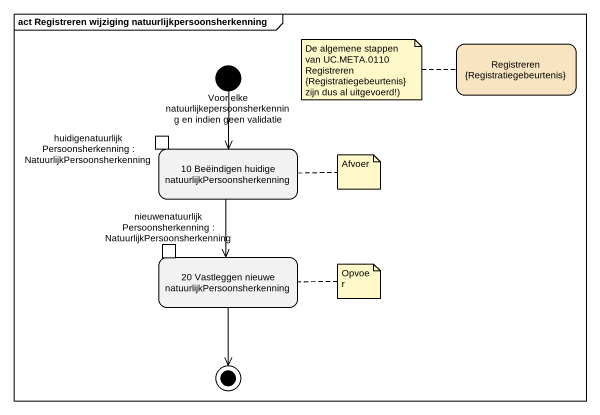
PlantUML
@startuml
mainframe act Registreren wijziging natuurlijkpersoonsherkenning
hide empty description
state "Voor elke natuurlijkepersoonsherkenning en indien geen validatie" as Voor_elke <<start>>
state "Registreren {Registratiegebeurtenis}" as Registreren #F8E4C0
state "10 Beëindigen huidige natuurlijkPersoonsherkenning" as s10_Beëindigen_huidige {
  state "huidigenatuurlijkPersoonsherkenning : NatuurlijkPersoonsherkenning" as huidigenatuurlijkPersoonsher <<inputPin>>
}
state "20 Vastleggen nieuwe natuurlijkPersoonsherkenning" as s20_Vastleggen_nieuwe {
  state "nieuwenatuurlijkPersoonsherkenning : NatuurlijkPersoonsherkenning" as nieuwenatuurlijkPersoonsherk <<inputPin>>
}
Voor_elke --> s10_Beëindigen_huidige
s10_Beëindigen_huidige --> s20_Vastleggen_nieuwe
s20_Vastleggen_nieuwe --> [*]
note left of Registreren : De algemene stappen van UC.META.0110 Registreren {Registratiegebeurtenis} zijn dus al uitgevoerd!)
note right of s10_Beëindigen_huidige : Afvoer
note right of s20_Vastleggen_nieuwe : Opvoer
@enduml
